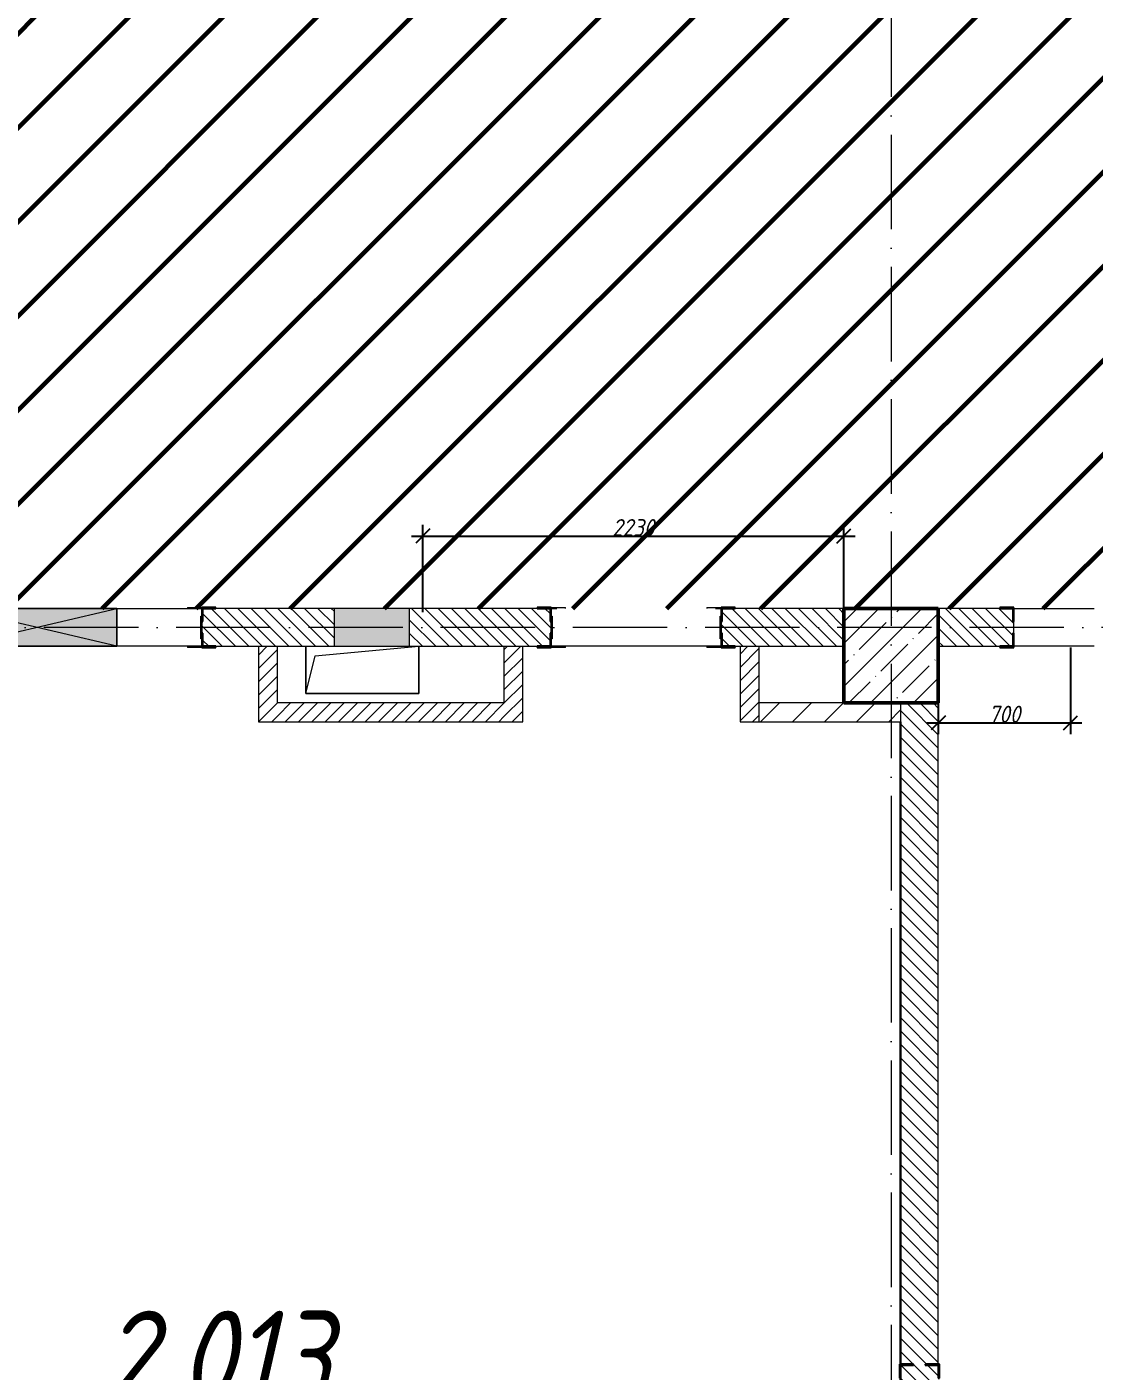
# Model space of a CAD drawing. Header units: millimetres. Extents: x -606178 to 312196, y -19338 to 632709.
# Drawn here: x -233528 to -227876, y 510938 to 518055 of the extents above; entities that cross this region are included whole.
import ezdxf

# ---------------------------------------------------------------- set-up
doc = ezdxf.new("R2010")
doc.units = ezdxf.units.MM
doc.linetypes.add('50_200_ШТРИХ_1Т_ш5_п1_п1_', pattern=[700, 500, -100, 0, -100])
for name, color, linetype, lineweight in [('2.4) ПГП вычит ЖБбалки 0.4 м -', 24, 'Continuous', 30), ('6.4.1) Окр пт с инж. ПТ2.16', 3, 'Continuous', 60), ('A-____-____-DIMS', 7, 'Continuous', 9), ('A-DETL-GENF-OTLN', 7, 'Continuous', 9), ('A-FLOR-____-OTLN', 7, 'Continuous', 9), ('A-GENM-____-MCUT', 7, 'Continuous', 25), ('A-GENM-____-OTLN', 7, 'Continuous', 9), ('A-GENM-____-OTLN-1', 7, 'Continuous', 25), ('A-GLAZ-____-OTLN', 7, 'Continuous', 9), ('A-WALL-____-MCUT', 7, 'Continuous', 13), ('A-WALL-____-PATT-1', 7, 'Continuous', 9), ('A-WALL-FNSH-MCUT-1', 7, 'Continuous', 9), ('I-WALL-____-OTLN', 7, 'Continuous', 9), ('S-COLS-____-MCUT', 7, 'Continuous', 50), ('S-COLS-____-OTLN', 7, 'Continuous', 9), ('S-GRID-____-OTLN-1', 7, '50_200_ШТРИХ_1Т_ш5_п1_п1_', 9), ('Марки помещений', 7, 'Continuous', 9)]:
    doc.layers.add(name, color=color, linetype=linetype, lineweight=lineweight)
doc.styles.add('ISOCPEUR_I_2', font='isocpeui.ttf', dxfattribs={"width": 0.85, "height": 2.3})
doc.styles.add('ISOCPEUR_I_7', font='isocpeui.ttf', dxfattribs={"width": 0.9, "height": 90})
doc.dimstyles.new('ISO-1_8_0_9К_СРЕДНИЙ_Кладочные_2', dxfattribs={"dimscale": 304.8, "dimtxt": 89.638306, "dimasz": 0.246063, "dimexe": 0.19685, "dimexo": 0, "dimgap": 0, "dimtad": 1, "dimdec": 3, "dimrnd": 0.001, "dimdsep": 46, "dimtxsty": 'ISOCPEUR_I_7', "dimblk1": 'OBLIQUE', "dimblk2": 'OBLIQUE', "dimsah": 1, "dimcen": 0.09, "dimdle": 0.19685, "dimazin": 0, "dimtfac": 1, "dimtdec": 4, "dimtix": 1, "dimtmove": 1, "dimatfit": 3, "dimfxl": 1, "dimtvp": 1, "dimtolj": 1, "dimtzin": 0, "dimarcsym": 2})
pattern_1 = [(135, (-264901.3, 451794.26), (-35.35534, -35.35534), [])]
pattern_2 = [(45, (-264901.3, 451794.26), (-35.35534, 35.35534), [])]

# ---------------------------------------------------------------- blocks, each defined once
blk = doc.blocks.new('BSC_Колонна _Прямоугольная - 500х500-V14-АР1_План отверстий 2 этажа в осях 1-64_Ю-ЯЯ')
at = {"layer": 'S-COLS-____-OTLN'}
h = blk.add_hatch(dxfattribs=at)
h.set_pattern_fill('FP_23', color=256, style=0, pattern_type=2)
h.set_pattern_definition([(45, (-35950, -62931.04), (-114.04925, 114.04925), []), (45, (-35835.95, -62931.04), (-114.04925, 114.04925), [201.613, -40.323, 3.353, -36.97])])
h.paths.add_polyline_path([(-250, -250), (250, -250), (250, 250), (-250, 250)], flags=0)
at = {"layer": 'S-COLS-____-MCUT'}
for p, q in [((250, 250), (-250, 250)), ((-250, 250), (-250, -250)), ((250, -250), (250, 250)), ((-250, -250), (250, -250))]:
    blk.add_line(p, q, dxfattribs=at)
blk = doc.blocks.new('Фахверк_СКБ_Уголок - 200_3960-28268576-АР1_План отверстий 2 этажа в осях 1-64_Ю-ЯЯ')
at = {"layer": 'A-GENM-____-MCUT'}
for p, q in [((200, 156), (125, 156)), ((125, 156), (125, 81)), ((131, 81), (131, 150)), ((131, 150), (200, 150)), ((200, 150), (200, 156)), ((125, 81), (131, 81)), ((131, 19), (125, 19)), ((125, 19), (125, -56)), ((131, -50), (131, 19)), ((125, -56), (200, -56)), ((200, -50), (131, -50)), ((200, -56), (200, -50))]:
    blk.add_line(p, q, dxfattribs=at)
blk = doc.blocks.new('АР_Перемычка - АР_Перемычка-28357691-АР1_План отверстий 2 этажа в осях 1-64_Ю-ЯЯ')
at = {"layer": 'A-GENM-____-OTLN'}
blk.add_line((-250, -100), (-243, -100), dxfattribs=at)
blk = doc.blocks.new('154_Стойка_СКБ_Уголок - СМ-2480_200-28346303-АР1_План отверстий 2 этажа в осях 1-64_Ю-ЯЯ')
at = {"layer": 'A-GENM-____-MCUT'}
for p, q in [((125, 156), (125, 81)), ((200, 156), (125, 156)), ((131, 81), (131, 150)), ((131, 150), (200, 150)), ((200, 150), (200, 156)), ((125, 81), (131, 81)), ((131, 19), (125, 19)), ((125, 19), (125, -56)), ((131, -50), (131, 19)), ((125, -56), (200, -56)), ((200, -50), (131, -50)), ((200, -56), (200, -50))]:
    blk.add_line(p, q, dxfattribs=at)
blk = doc.blocks.new('Стойка_Влож_Полоса боковая - Полоса-V150-АР1_План отверстий 2 этажа в осях 1-64_Ю-ЯЯ')
at = {"layer": 'A-GENM-____-OTLN'}
for p, q in [((-5, 60), (0, 60)), ((-5, -60), (-5, 60)), ((0, 31), (0, -31)), ((0, -60), (-5, -60))]:
    blk.add_line(p, q, dxfattribs=at)
blk = doc.blocks.new('Стойка_Влож_Уголок_Опорный - Уголок-28213941-АР1_План отверстий 2 этажа в осях 1-64_Ю-ЯЯ')
at = {"layer": 'A-GENM-____-OTLN'}
for p, q in [((-212, -6), (-212, 0)), ((0, 0), (0, -6)), ((-212, -75), (-212, -6)), ((-212, -6), (-206, -6)), ((-6, -6), (0, -6)), ((0, -6), (0, -75)), ((-212, -75), (-206, -75)), ((-6, -75), (0, -75))]:
    blk.add_line(p, q, dxfattribs=at)
blk = doc.blocks.new('Фахверк_СКБ_Уголок - 200_3550-28267367-АР1_План отверстий 2 этажа в осях 1-64_Ю-ЯЯ')
at = {"layer": 'A-GENM-____-MCUT'}
for p, q in [((200, 156), (125, 156)), ((125, 156), (125, 81)), ((131, 81), (131, 150)), ((131, 150), (200, 150)), ((200, 150), (200, 156)), ((125, 81), (131, 81)), ((131, 19), (125, 19)), ((125, 19), (125, -56)), ((131, -50), (131, 19)), ((125, -56), (200, -56)), ((200, -50), (131, -50)), ((200, -56), (200, -50))]:
    blk.add_line(p, q, dxfattribs=at)
blk = doc.blocks.new('AR_Отверстие Ниша - Лючок-32404715-АР1_План отверстий 2 этажа в осях 1-64_Ю-ЯЯ')
at = {"layer": 'A-GLAZ-____-OTLN'}
blk.add_hatch(color=256, dxfattribs=at).paths.add_polyline_path([(-200, 100), (-200, -100), (200, -100), (200, 100)], flags=0)
for p, q in [((200, 100), (-200, 100)), ((-200, 100), (-200, -100)), ((200, -100), (200, 100)), ((-200, -100), (200, -100))]:
    blk.add_line(p, q, dxfattribs=at)
blk = doc.blocks.new('AR_Отверстие прямоугольное _в плите_ - AR_Отверстие прямоугольное _в плите_-30459255-АР1_План отверстий 2 этажа в осях 1-64_Ю-ЯЯ')
at = {"layer": 'A-GENM-____-OTLN'}
for p, q in [((-300, 125), (-300, -125)), ((-300, -125), (-250, 75)), ((-250, 75), (300, 125)), ((300, -125), (300, 125)), ((-300, -125), (300, -125))]:
    blk.add_line(p, q, dxfattribs=at)
blk = doc.blocks.new('AR_Отверстие прямоугольное _в стене_ - AR_Отверстие прямоугольное _в стене__ОВ-36798040-АР1_План отверстий 2 этажа в осях 1-64_Ю-ЯЯ')
at = {"layer": 'A-GLAZ-____-OTLN'}
blk.add_hatch(color=256, dxfattribs=at).paths.add_polyline_path([(425, -100), (425, 100), (-425, 100), (-425, -100)], flags=0)
at = {"layer": 'A-DETL-GENF-OTLN'}
for p, q in [((-425, -100), (-425, 100)), ((-425, 100), (425, 100)), ((425, 100), (-425, -100)), ((-425, 100), (425, -100)), ((425, 100), (-425, 100)), ((-425, 100), (-425, -100)), ((425, 100), (425, -100)), ((425, -100), (425, 100)), ((425, -100), (-425, -100)), ((-425, -100), (425, -100))]:
    blk.add_line(p, q, dxfattribs=at)
blk = doc.blocks.new('_Oblique')
at = {"color": 0, "linetype": 'ByBlock', "lineweight": -2}
blk.add_line((-0.5, -0.5), (0.5, 0.5), dxfattribs=at)
blk = doc.blocks.new('*D4936')
at = {"layer": 'A-____-____-DIMS', "color": 0, "lineweight": -2, "transparency": 16777216}
for p, q in [((-231431.3, 514956.3), (-231431.3, 515418.8)), ((-229201.3, 514975.3), (-229201.3, 515418.8)), ((-231491.3, 515358.8), (-229141.3, 515358.8))]:
    blk.add_line(p, q, dxfattribs=at)
at = {"layer": 'Defpoints', "color": 0, "transparency": 16777216}
for p in [(-229201.3, 515358.8), (-229201.3, 514975.3), (-231431.3, 514956.3)]:
    blk.add_point(p, dxfattribs=at)
at = {"layer": 'A-____-____-DIMS', "color": 0, "lineweight": -2, "transparency": 16777216, "xscale": 75, "yscale": 75, "zscale": 75, "rotation": 180}
blk.add_blockref('_Oblique', (-231431.3, 515358.8), dxfattribs=at)
at = {"layer": 'A-____-____-DIMS', "color": 0, "lineweight": -2, "transparency": 16777216, "xscale": 75, "yscale": 75, "zscale": 75}
blk.add_blockref('_Oblique', (-229201.3, 515358.8), dxfattribs=at)
at = {"layer": 'A-____-____-DIMS', "color": 0, "transparency": 16777216, "insert": (-230316.3, 515403.8), "char_height": 90, "width": 546.104, "attachment_point": 5, "style": 'ISOCPEUR_I_7'}
blk.add_mtext('\\A1;2230', dxfattribs=at)
blk = doc.blocks.new('*D4898')
at = {"layer": 'A-____-____-DIMS', "color": 0, "lineweight": -2, "transparency": 16777216}
for p, q in [((-228001.3, 514769.3), (-228001.3, 514310)), ((-228701.3, 514475.3), (-228701.3, 514310)), ((-228761.3, 514370), (-227941.3, 514370))]:
    blk.add_line(p, q, dxfattribs=at)
at = {"layer": 'Defpoints', "color": 0, "transparency": 16777216}
for p in [(-228001.3, 514769.3), (-228701.3, 514475.3), (-228001.3, 514370)]:
    blk.add_point(p, dxfattribs=at)
at = {"layer": 'A-____-____-DIMS', "color": 0, "lineweight": -2, "transparency": 16777216, "xscale": 75, "yscale": 75, "zscale": 75, "rotation": 180}
blk.add_blockref('_Oblique', (-228701.3, 514370), dxfattribs=at)
at = {"layer": 'A-____-____-DIMS', "color": 0, "lineweight": -2, "transparency": 16777216, "xscale": 75, "yscale": 75, "zscale": 75}
blk.add_blockref('_Oblique', (-228001.3, 514370), dxfattribs=at)
at = {"layer": 'A-____-____-DIMS', "color": 0, "transparency": 16777216, "insert": (-228351.3, 514415.6), "char_height": 90, "width": 409.578, "attachment_point": 5, "style": 'ISOCPEUR_I_7'}
blk.add_mtext('\\A1;700', dxfattribs=at)

msp = doc.modelspace()

# ---------------------------------------------------------------- hatches: boundary and pattern name
at = {"layer": '6.4.1) Окр пт с инж. ПТ2.16'}
h = msp.add_hatch(dxfattribs=at)
h.set_pattern_fill('ANSI31', color=256, scale=111)
h.paths.add_polyline_path([(-259351.3011, 528425.3011), (-257525.5952, 528425.3011), (-257525.5952, 518825.3011), (-259351.3011, 518825.3011)])
h.paths.add_polyline_path([(-262451.3011, 518825.3011), (-257301.3011, 518825.3011), (-257301.3011, 513825.3011), (-262451.3011, 513825.3011)])
h.paths.add_polyline_path([(-219701.3011, 519325.3011), (-257301.3011, 519325.3011), (-257301.3011, 514975.3011), (-219701.3011, 514975.3011)])
at = {"layer": 'A-WALL-____-PATT-1'}
h = msp.add_hatch(dxfattribs=at)
h.set_pattern_fill('FP_6', color=256, style=0, pattern_type=2)
h.set_pattern_definition(pattern_1)
h.paths.add_polyline_path([(-229201.3011, 514775.3011), (-229201.3011, 514975.3011), (-229845.3011, 514975.3011), (-229845.3011, 514906.3011), (-229851.3011, 514906.3011), (-229851.3011, 514844.3011), (-229845.3011, 514844.3011), (-229845.3011, 514775.3011), (-229566.4688, 514775.3011)], flags=0)
h.paths.add_polyline_path([(-230757.3011, 514775.3011), (-230757.3011, 514844.3011), (-230751.3011, 514844.3011), (-230751.3011, 514906.3011), (-230757.3011, 514906.3011), (-230757.3011, 514975.3011), (-231501.3011, 514975.3011), (-231501.3011, 514775.3011), (-230826.3011, 514775.3011)], flags=0)
h.paths.add_polyline_path([(-231901.3011, 514775.3011), (-231901.3011, 514975.3011), (-232595.3011, 514975.3011), (-232595.3011, 514906.3011), (-232601.3011, 514906.3011), (-232601.3011, 514844.3011), (-232595.3011, 514844.3011), (-232595.3011, 514775.3011), (-232526.3011, 514775.3011)], flags=0)
h.paths.add_polyline_path([(-234701.3011, 514775.3011), (-234307.3011, 514775.3011), (-234307.3011, 514844.3011), (-234301.3011, 514844.3011), (-234301.3011, 514906.3011), (-234307.3011, 514906.3011), (-234307.3011, 514975.3011), (-234701.3011, 514975.3011)], flags=0)
h = msp.add_hatch(dxfattribs=at)
h.set_pattern_fill('FP_6', color=256, style=0, pattern_type=2)
h.set_pattern_definition(pattern_1)
h.paths.add_polyline_path([(-226201.3011, 514775.3011), (-226201.3011, 514975.3011), (-226595.3011, 514975.3011), (-226595.3011, 514906.3011), (-226601.3011, 514906.3011), (-226601.3011, 514844.3011), (-226595.3011, 514844.3011), (-226595.3011, 514775.3011), (-226526.3011, 514775.3011)], flags=0)
h.paths.add_polyline_path([(-228376.3011, 514775.3011), (-228307.3011, 514775.3011), (-228307.3011, 514844.3011), (-228301.3011, 514844.3011), (-228301.3011, 514906.3011), (-228307.3011, 514906.3011), (-228307.3011, 514975.3011), (-228701.3011, 514975.3011), (-228701.3011, 514775.3011)], flags=0)
h = msp.add_hatch(dxfattribs=at)
h.set_pattern_fill('FP_5', color=256, style=0, pattern_type=2)
h.set_pattern_definition(pattern_2)
h.paths.add_polyline_path([(-232201.3011, 514375.3011), (-232201.3011, 514775.3011), (-232301.3011, 514775.3011), (-232301.3011, 514375.3011)], flags=0)
h = msp.add_hatch(dxfattribs=at)
h.set_pattern_fill('FP_5', color=256, style=0, pattern_type=2)
h.set_pattern_definition(pattern_2)
h.paths.add_polyline_path([(-230901.3011, 514375.3011), (-230901.3011, 514775.3011), (-231001.3011, 514775.3011), (-231001.3011, 514375.3011)], flags=0)
h = msp.add_hatch(dxfattribs=at)
h.set_pattern_fill('FP_5', color=256, style=0, pattern_type=2)
h.set_pattern_definition(pattern_2)
h.paths.add_polyline_path([(-229651.3011, 514375.3011), (-229651.3011, 514775.3011), (-229751.3011, 514775.3011), (-229751.3011, 514375.3011)], flags=0)
h = msp.add_hatch(dxfattribs=at)
h.set_pattern_fill('FP_5', color=256, style=0, pattern_type=2)
h.set_pattern_definition(pattern_2)
h.paths.add_polyline_path([(-232201.3011, 514375.3011), (-231001.3011, 514375.3011), (-231001.3011, 514475.3011), (-232201.3011, 514475.3011)], flags=0)
h = msp.add_hatch(dxfattribs=at)
h.set_pattern_fill('FP_4', color=256, style=0, pattern_type=2)
h.set_pattern_definition([(45, (-264901.3, 451794.26), (-84.85281, 84.85281), [])])
h.paths.add_polyline_path([(-229566.4688, 514375.3011), (-228901.3011, 514375.3011), (-228901.3011, 514475.3011), (-229651.3011, 514475.3011), (-229651.3011, 514375.3011)], flags=0)
h = msp.add_hatch(dxfattribs=at)
h.set_pattern_fill('FP_6', color=256, style=0, pattern_type=2)
h.set_pattern_definition(pattern_1)
h.paths.add_polyline_path([(-228901.3011, 507475.3011), (-228701.3011, 507475.3011), (-228701.3011, 510969.3011), (-228770.3011, 510969.3011), (-228770.3011, 510975.3011), (-228701.3011, 510975.3011), (-228701.3011, 514475.3011), (-228901.3011, 514475.3011), (-228901.3011, 510975.3011), (-228832.3011, 510975.3011), (-228832.3011, 510969.3011), (-228901.3011, 510969.3011), (-228901.3011, 509018.851)], flags=0)

# ---------------------------------------------------------------- linework, layer by layer
at = {"layer": '2.4) ПГП вычит ЖБбалки 0.4 м -'}
msp.add_lwpolyline([(-228901.3011, 514375.3011), (-228901.3011, 507475.3011)], dxfattribs=at)
at = {"layer": 'A-FLOR-____-OTLN'}
for p, q in [((-232051.3011, 514525.3011), (-232051.3011, 514775.3011)), ((-231451.3011, 514775.3011), (-231451.3011, 514525.3011)), ((-231451.3011, 514525.3011), (-232051.3011, 514525.3011))]:
    msp.add_line(p, q, dxfattribs=at)
at = {"layer": 'A-WALL-____-MCUT'}
for p, q in [((-231901.3011, 514975.3011), (-232526.3011, 514975.3011)), ((-230826.3011, 514975.3011), (-231501.3011, 514975.3011)), ((-229201.3011, 514975.3011), (-229776.3011, 514975.3011)), ((-228376.3011, 514975.3011), (-228701.3011, 514975.3011)), ((-228301.3011, 514844.3011), (-228301.3011, 514906.3011)), ((-232526.3011, 514775.3011), (-231901.3011, 514775.3011)), ((-231501.3011, 514775.3011), (-230826.3011, 514775.3011)), ((-229776.3011, 514775.3011), (-229201.3011, 514775.3011)), ((-228701.3011, 514775.3011), (-228376.3011, 514775.3011)), ((-228901.3011, 514475.3011), (-228901.3011, 510975.3011)), ((-228701.3011, 510975.3011), (-228701.3011, 514475.3011))]:
    msp.add_line(p, q, dxfattribs=at)
at = {"layer": 'A-WALL-FNSH-MCUT-1'}
for p, q in [((-232301.3011, 514775.3011), (-232301.3011, 514375.3011)), ((-232201.3011, 514475.3011), (-232201.3011, 514775.3011)), ((-231001.3011, 514775.3011), (-231001.3011, 514475.3011)), ((-230901.3011, 514375.3011), (-230901.3011, 514775.3011)), ((-229751.3011, 514775.3011), (-229751.3011, 514375.3011)), ((-229651.3011, 514775.3011), (-229651.3011, 514375.3011)), ((-231001.3011, 514475.3011), (-232201.3011, 514475.3011)), ((-229201.3011, 514475.3011), (-229651.3011, 514475.3011)), ((-232301.3011, 514375.3011), (-230901.3011, 514375.3011)), ((-229751.3011, 514375.3011), (-228901.3011, 514375.3011))]:
    msp.add_line(p, q, dxfattribs=at)
at = {"layer": 'I-WALL-____-OTLN'}
for p, q in [((-233051.3011, 514975.3011), (-232601.3011, 514975.3011)), ((-230751.3011, 514975.3011), (-230721.3011, 514975.3011)), ((-229881.3011, 514975.3011), (-229851.3011, 514975.3011)), ((-228301.3011, 514975.3011), (-227876.3011, 514975.3011)), ((-232601.3011, 514775.3011), (-233051.3011, 514775.3011)), ((-229851.3011, 514775.3011), (-230751.3011, 514775.3011)), ((-227876.3011, 514775.3011), (-228301.3011, 514775.3011))]:
    msp.add_line(p, q, dxfattribs=at)
at = {"layer": 'S-GRID-____-OTLN-1'}
for p, q in [((-228951.3011, 542687.1106), (-228951.3011, 504685.847)), ((-160826.8945, 514875.3011), (-269570.0713, 514875.3011))]:
    msp.add_line(p, q, dxfattribs=at)

# ---------------------------------------------------------------- block references
at = {"layer": 'A-GENM-____-OTLN'}
for name, p, rotation in [('Стойка_Влож_Уголок_Опорный - Уголок-28213941-АР1_План отверстий 2 этажа в осях 1-64_Ю-ЯЯ', (-232601.3011, 514769.3011), 269.9999999999995), ('Стойка_Влож_Уголок_Опорный - Уголок-28213941-АР1_План отверстий 2 этажа в осях 1-64_Ю-ЯЯ', (-230751.3011, 514981.3011), 89.99999999999955), ('Стойка_Влож_Уголок_Опорный - Уголок-28213941-АР1_План отверстий 2 этажа в осях 1-64_Ю-ЯЯ', (-229851.3011, 514769.3011), 269.9999999999995), ('Стойка_Влож_Полоса боковая - Полоса-V150-АР1_План отверстий 2 этажа в осях 1-64_Ю-ЯЯ', (-230751.3011, 514875.3011), 180)]:
    msp.add_blockref(name, p, dxfattribs=dict(at, rotation=rotation))
for name, p in [('Стойка_Влож_Полоса боковая - Полоса-V150-АР1_План отверстий 2 этажа в осях 1-64_Ю-ЯЯ', (-232601.3011, 514875.3011)), ('Стойка_Влож_Полоса боковая - Полоса-V150-АР1_План отверстий 2 этажа в осях 1-64_Ю-ЯЯ', (-229851.3011, 514875.3011)), ('AR_Отверстие прямоугольное _в плите_ - AR_Отверстие прямоугольное _в плите_-30459255-АР1_План отверстий 2 этажа в осях 1-64_Ю-ЯЯ', (-231751.3011, 514650.3011)), ('АР_Перемычка - АР_Перемычка-28357691-АР1_План отверстий 2 этажа в осях 1-64_Ю-ЯЯ', (-230751.3011, 514875.3011))]:
    msp.add_blockref(name, p, dxfattribs=at)
at = {"layer": 'A-GENM-____-OTLN-1'}
for p in [(-232726.3011, 514825.3011), (-229976.3011, 514825.3011)]:
    msp.add_blockref('154_Стойка_СКБ_Уголок - СМ-2480_200-28346303-АР1_План отверстий 2 этажа в осях 1-64_Ю-ЯЯ', p, dxfattribs=at)
for name, p, rotation in [('154_Стойка_СКБ_Уголок - СМ-2480_200-28346303-АР1_План отверстий 2 этажа в осях 1-64_Ю-ЯЯ', (-230626.3011, 514925.3011), 180), ('Фахверк_СКБ_Уголок - 200_3960-28268576-АР1_План отверстий 2 этажа в осях 1-64_Ю-ЯЯ', (-228176.3011, 514925.3011), 180), ('Фахверк_СКБ_Уголок - 200_3550-28267367-АР1_План отверстий 2 этажа в осях 1-64_Ю-ЯЯ', (-228851.3011, 511100.3011), 269.9999999999999)]:
    msp.add_blockref(name, p, dxfattribs=dict(at, rotation=rotation))
at = {"layer": 'A-GLAZ-____-OTLN', "rotation": 180}
for name, p in [('AR_Отверстие прямоугольное _в стене_ - AR_Отверстие прямоугольное _в стене__ОВ-36798040-АР1_План отверстий 2 этажа в осях 1-64_Ю-ЯЯ', (-233476.3011, 514875.3011)), ('AR_Отверстие Ниша - Лючок-32404715-АР1_План отверстий 2 этажа в осях 1-64_Ю-ЯЯ', (-231701.3011, 514875.3011))]:
    msp.add_blockref(name, p, dxfattribs=at)
at = {"layer": 'S-COLS-____-OTLN'}
msp.add_blockref('BSC_Колонна _Прямоугольная - 500х500-V14-АР1_План отверстий 2 этажа в осях 1-64_Ю-ЯЯ', (-228951.3011, 514725.3011), dxfattribs=at)

# ---------------------------------------------------------------- texts
at = {"layer": 'Марки помещений', "insert": (-233138.7415, 511257.3876), "char_height": 500, "width": 737.5525, "attachment_point": 1, "style": 'ISOCPEUR_I_2'}
msp.add_mtext('2.013', dxfattribs=at)

# ---------------------------------------------------------------- dimensions: what is measured, and where the dimension line sits
at = {"layer": 'A-____-____-DIMS'}
for base, p1, p2, override, picture, middle in [((-229201.3011, 515358.7576), (-231431.3011, 514956.3149), (-229201.3011, 514975.3011), {"dimpost": '<>', "dimfxl": 2230.080823}, '*D4936', (-230316.3011, 515403.7576)), ((-228001.3011, 514370.0257), (-228701.3011, 514475.3011), (-228001.3011, 514769.3011), {"dimpost": '<>', "dimfxl": 759.233824}, '*D4898', (-228351.3011, 514415.6053))]:
    dim = msp.add_linear_dim(base=base, p1=p1, p2=p2, dimstyle='ISO-1_8_0_9К_СРЕДНИЙ_Кладочные_2', override=override, dxfattribs=at)
    dim.commit()
    dim.dimension.update_dxf_attribs({"geometry": picture, "text_midpoint": middle})

doc.saveas('drawing.dxf')
